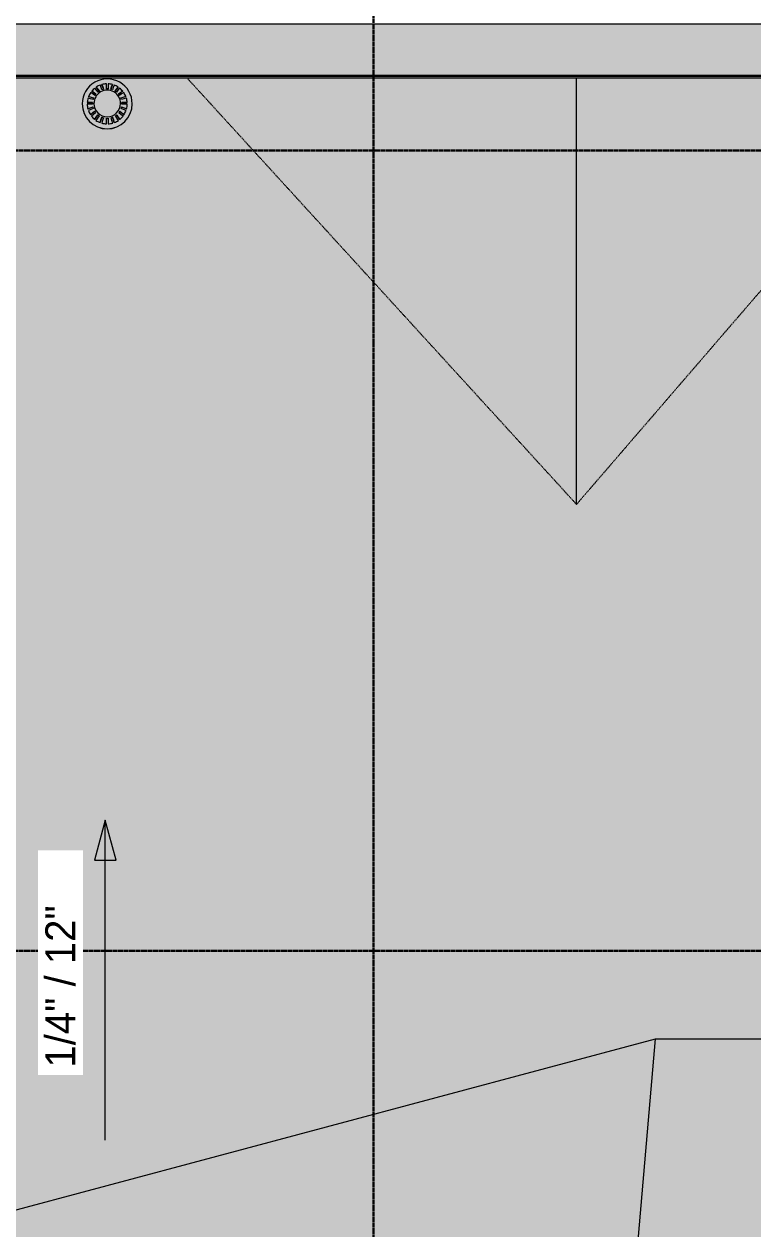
# Model space of a CAD drawing. Header units: inches. Extents: x -4226 to -935, y 9756 to 12395.
# Drawn here: x -3586.2 to -3367.5, y 11763.7 to 12125.2 of the extents above; entities that cross this region are included whole.
import ezdxf

# ---------------------------------------------------------------- set-up
doc = ezdxf.new("R2010")
doc.units = ezdxf.units.IN
doc.header["$MEASUREMENT"] = 0
doc.linetypes.add('Dash 1_16_', pattern=[0.125, 0.0625, -0.0625])
doc.linetypes.add('Grid Line 1_2_', pattern=[0.875, 0.5, -0.125, 0.125, -0.125])
for name, color, linetype, lineweight in [('0-1', 7, 'Continuous', 5), ('A-ANNO-NOTE', 131, 'Continuous', 9), ('A-ROOF', 132, 'Continuous', 13), ('A-ROOF-1', 8, 'Continuous', 5), ('A-ROOF-2', 132, 'Continuous', 5), ('A-ROOF-3', 7, 'Dash 1_16_', 9), ('A-WALL-4', 113, 'Continuous', 9), ('G-ANNO-DIMS', 111, 'Continuous', 9), ('M-EQPM', 50, 'Continuous', 9), ('S-GRID-1', 1, 'Grid Line 1_2_', 30)]:
    doc.layers.add(name, color=color, linetype=linetype, lineweight=lineweight)
doc.styles.add('Century Gothic_1', font='ufonts.com_century-gothic.ttf', dxfattribs={"height": 9})

# ---------------------------------------------------------------- blocks, each defined once
blk = doc.blocks.new('CTR - 1st Phase - Structure_rvt-1-FLOOR PLAN - ROOF')
at = {"layer": 'S-GRID-1'}
for p, q in [((-3481.32, 9772.61), (-3481.32, 12247.5)), ((-1830.2, 12087.19), (-4076.95, 12087.19)), ((-1830.2, 11847.19), (-4076.95, 11847.19))]:
    blk.add_line(p, q, dxfattribs=at)
blk = doc.blocks.new('Basic Wall _ EXT - FIBER CEMENT - SMALL - ___-2145929-FLOOR PLAN - ROOF')
at = {"layer": 'A-WALL-4'}
for points in [[(-2949.15, 12109.71), (-2076.8, 12109.72), (-2061.36, 12125.15), (-3867.29, 12125.15), (-3851.79, 12109.71), (-2957.53, 12109.71)], [(-2077.3, 12109.49), (-2076.99, 12109.52), (-2076.86, 12109.71), (-3851.85, 12109.71), (-3851.59, 12109.49), (-2077.53, 12109.49)], [(-2946.65, 12108.98), (-2077.49, 12109.02), (-2077.06, 12109.45), (-3851.59, 12109.45), (-3851.11, 12108.98), (-2947.99, 12108.98)]]:
    blk.add_hatch(color=256, dxfattribs=at).paths.add_polyline_path(points, flags=0)
for p, q in [((-2061.36, 12125.15), (-3867.29, 12125.15)), ((-2076.8, 12109.71), (-3851.85, 12109.71)), ((-3851.63, 12109.49), (-2077.02, 12109.49)), ((-2077.53, 12108.98), (-3851.11, 12108.98))]:
    blk.add_line(p, q, dxfattribs=at)
blk = doc.blocks.new('22142613 - Roof Drains - Type A - 15_ Strainer - 8_ Drain-V31-FLOOR PLAN - ROOF')
at = {"layer": 'M-EQPM'}
h = blk.add_hatch(color=256, dxfattribs=at)
h.paths.add_polyline_path([(-2637.23, 12093.78), (-2635.42, 12093.78), (-2633.66, 12094.22), (-2632.06, 12095.06), (-2630.66, 12096.32), (-2629.68, 12097.74), (-2629.04, 12099.43), (-2628.82, 12101.23), (-2629.04, 12103.02), (-2629.68, 12104.71), (-2630.74, 12106.22), (-2632.06, 12107.4), (-2633.66, 12108.24), (-2635.42, 12108.67), (-2637.23, 12108.67), (-2639.12, 12108.17), (-2640.58, 12107.4), (-2641.94, 12106.2), (-2642.96, 12104.71), (-2643.61, 12103.02), (-2643.82, 12101.23), (-2643.61, 12099.43), (-2642.96, 12097.74), (-2641.94, 12096.26), (-2640.58, 12095.06), (-2638.98, 12094.22)], flags=0)
h.paths.add_polyline_path([(-2636.07, 12095.23), (-2636.08, 12096.89), (-2636.57, 12096.89), (-2636.57, 12095.23), (-2637.28, 12095.31), (-2637.97, 12095.46), (-2637.48, 12097.04), (-2637.94, 12097.17), (-2638.45, 12095.62), (-2639.24, 12095.99), (-2639.7, 12096.27), (-2638.77, 12097.63), (-2639.15, 12097.87), (-2640.1, 12096.57), (-2640.8, 12097.25), (-2641.08, 12097.57), (-2639.81, 12098.58), (-2640.09, 12098.91), (-2641.37, 12097.98), (-2641.79, 12098.76), (-2641.98, 12099.24), (-2640.49, 12099.81), (-2640.63, 12100.2), (-2642.13, 12099.71), (-2642.27, 12100.39), (-2642.32, 12101.09), (-2640.75, 12101.17), (-2640.75, 12101.59), (-2642.31, 12101.63), (-2642.15, 12102.63), (-2642.07, 12102.94), (-2640.58, 12102.54), (-2640.44, 12102.94), (-2641.91, 12103.41), (-2641.53, 12104.2), (-2641.27, 12104.62), (-2640, 12103.78), (-2639.74, 12104.13), (-2640.97, 12105.02), (-2640.33, 12105.68), (-2640, 12105.97), (-2639.05, 12104.8), (-2638.73, 12105.07), (-2639.59, 12106.26), (-2639, 12106.59), (-2638.38, 12106.86), (-2637.9, 12105.45), (-2637.45, 12105.6), (-2637.91, 12107.01), (-2637.05, 12107.17), (-2636.57, 12107.19), (-2636.55, 12105.73), (-2636.07, 12105.74), (-2636.07, 12107.22), (-2635.18, 12107.12), (-2634.74, 12107.01), (-2635.2, 12105.59), (-2634.74, 12105.48), (-2634.27, 12106.86), (-2633.52, 12106.52), (-2633.06, 12106.26), (-2633.91, 12105.02), (-2633.56, 12104.8), (-2632.65, 12105.97), (-2631.89, 12105.26), (-2631.68, 12105.02), (-2632.91, 12104.13), (-2632.65, 12103.78), (-2631.38, 12104.62), (-2630.96, 12103.91), (-2630.74, 12103.41), (-2632.21, 12102.94), (-2632.03, 12102.55), (-2630.57, 12102.94), (-2630.42, 12102.27), (-2630.33, 12101.59), (-2631.91, 12101.59), (-2631.9, 12101.17), (-2630.33, 12101.04), (-2630.38, 12100.39), (-2630.52, 12099.71), (-2632.04, 12100.21), (-2632.16, 12099.81), (-2630.66, 12099.24), (-2630.99, 12098.49), (-2631.28, 12097.98), (-2632.59, 12098.94), (-2632.84, 12098.58), (-2631.57, 12097.57), (-2632.2, 12096.88), (-2632.55, 12096.57), (-2633.54, 12097.87), (-2633.87, 12097.63), (-2632.95, 12096.27), (-2633.56, 12095.9), (-2634.2, 12095.62), (-2634.71, 12097.19), (-2635.16, 12097.04), (-2634.68, 12095.46), (-2635.6, 12095.28)], flags=0)
for points in [[(-2631.9, 12101.31), (-2631.9, 12101.67), (-2630.33, 12101.59), (-2630.5, 12102.63), (-2630.57, 12102.94), (-2632.08, 12102.55), (-2632.24, 12103.01), (-2630.74, 12103.41), (-2631.12, 12104.2), (-2631.38, 12104.62), (-2632.65, 12103.78), (-2632.95, 12104.18), (-2631.68, 12105.02), (-2632.31, 12105.68), (-2632.65, 12105.97), (-2633.6, 12104.8), (-2633.98, 12105.07), (-2633.06, 12106.26), (-2633.64, 12106.59), (-2634.27, 12106.86), (-2634.75, 12105.45), (-2635.23, 12105.6), (-2634.74, 12107.01), (-2635.62, 12107.19), (-2636.07, 12107.19), (-2636.07, 12105.73), (-2636.57, 12105.73), (-2636.57, 12107.22), (-2637.25, 12107.15), (-2637.91, 12107.01), (-2637.44, 12105.59), (-2637.91, 12105.48), (-2638.39, 12106.86), (-2639.13, 12106.52), (-2639.59, 12106.26), (-2638.69, 12105.05), (-2639.09, 12104.8), (-2640, 12105.97), (-2640.51, 12105.52), (-2640.97, 12105.02), (-2639.72, 12104.15), (-2640, 12103.78), (-2641.27, 12104.62), (-2641.69, 12103.91), (-2641.91, 12103.41), (-2640.42, 12102.98), (-2640.58, 12102.54), (-2642.07, 12102.94), (-2642.23, 12102.27), (-2642.31, 12101.59), (-2640.74, 12101.63), (-2640.73, 12101.31), (-2640.32, 12101.34), (-2640.03, 12102.8), (-2639.36, 12103.93), (-2638.32, 12104.8), (-2637.02, 12105.27), (-2635.6, 12105.26), (-2634.23, 12104.72), (-2633.25, 12103.88), (-2632.55, 12102.63), (-2632.32, 12101.34), (-2631.9, 12101.31)], [(-2636.12, 12097.4), (-2635.6, 12097.41), (-2634.32, 12097.87), (-2633.26, 12098.76), (-2632.55, 12100.07), (-2632.32, 12101.34), (-2632.62, 12102.8), (-2633.31, 12103.95), (-2634.32, 12104.8), (-2635.63, 12105.27), (-2637.05, 12105.26), (-2638.32, 12104.8), (-2639.39, 12103.91), (-2640.1, 12102.63), (-2640.3, 12101.23), (-2640.02, 12099.87), (-2639.39, 12098.76), (-2638.32, 12097.87), (-2637.02, 12097.4), (-2636.23, 12097.4)], [(-2637.44, 12105.59), (-2637.42, 12105.6), (-2637.45, 12105.6)], [(-2636.07, 12095.23), (-2635.37, 12095.31), (-2634.68, 12095.46), (-2635.16, 12097.04), (-2634.69, 12097.2), (-2634.2, 12095.62), (-2633.41, 12095.99), (-2632.95, 12096.27), (-2633.87, 12097.63), (-2633.47, 12097.93), (-2632.55, 12096.57), (-2631.85, 12097.25), (-2631.57, 12097.57), (-2632.84, 12098.58), (-2632.55, 12098.99), (-2631.28, 12097.98), (-2630.93, 12098.59), (-2630.66, 12099.24), (-2632.16, 12099.82), (-2632.02, 12100.29), (-2630.52, 12099.71), (-2630.38, 12100.41), (-2630.33, 12101.09), (-2631.9, 12101.17), (-2631.91, 12101.31), (-2632.32, 12101.34), (-2632.56, 12099.97), (-2633.26, 12098.76), (-2634.32, 12097.87), (-2635.63, 12097.4), (-2637.05, 12097.41), (-2638.32, 12097.87), (-2639.4, 12098.78), (-2640.1, 12100.07), (-2640.32, 12101.34), (-2640.75, 12101.31), (-2640.75, 12101.17), (-2642.32, 12101.09), (-2642.27, 12100.39), (-2642.13, 12099.71), (-2640.62, 12100.26), (-2640.49, 12099.81), (-2641.98, 12099.24), (-2641.65, 12098.49), (-2641.37, 12097.98), (-2640.07, 12098.96), (-2639.81, 12098.58), (-2641.08, 12097.57), (-2640.44, 12096.88), (-2640.08, 12096.59), (-2639.15, 12097.91), (-2638.77, 12097.63), (-2639.7, 12096.27), (-2639.02, 12095.87), (-2638.45, 12095.62), (-2637.93, 12097.19), (-2637.48, 12097.04), (-2637.97, 12095.46), (-2637.05, 12095.28), (-2636.57, 12095.23), (-2636.57, 12096.89), (-2636.07, 12096.88), (-2636.07, 12095.31)], [(-2635.5, 12093.76), (-2635.34, 12093.78), (-2633.59, 12094.23), (-2632.02, 12095.07), (-2630.67, 12096.29), (-2629.67, 12097.77), (-2629.68, 12097.74), (-2630.74, 12096.23), (-2632.1, 12095.04), (-2633.75, 12094.2), (-2635.42, 12093.78), (-2637.23, 12093.78), (-2639.12, 12094.29), (-2640.58, 12095.06), (-2641.94, 12096.26), (-2642.96, 12097.74), (-2642.95, 12097.7), (-2641.94, 12096.23), (-2640.53, 12095.01), (-2638.91, 12094.18), (-2637.14, 12093.76)]]:
    blk.add_hatch(color=256, dxfattribs=at).paths.add_polyline_path(points, flags=0)
h = blk.add_hatch(color=256, dxfattribs=at)
h.paths.add_polyline_path([(-2641.37, 12097.98), (-2640.08, 12098.97), (-2640.1, 12098.99), (-2641.08, 12098.21)], flags=0)
h.paths.add_polyline_path([(-2632.91, 12104.13), (-2632.31, 12104.6), (-2632.93, 12104.15)], flags=0)
h = blk.add_hatch(color=256, dxfattribs=at)
h.paths.add_polyline_path([(-2631.28, 12097.98), (-2632.58, 12098.96), (-2632.56, 12098.92), (-2631.57, 12098.19)], flags=0)
h.paths.add_polyline_path([(-2639.74, 12104.13), (-2639.69, 12104.18), (-2640.55, 12104.71), (-2639.79, 12104.16)], flags=0)
h = blk.add_hatch(color=256, dxfattribs=at)
h.paths.add_polyline_path([(-2640.1, 12096.57), (-2639.16, 12097.91), (-2639.17, 12097.93), (-2640.08, 12096.59)], flags=0)
h.paths.add_polyline_path([(-2633.94, 12105.04), (-2633.82, 12105.27), (-2633.96, 12105.05)], flags=0)
h = blk.add_hatch(color=256, dxfattribs=at)
h.paths.add_polyline_path([(-2632.55, 12096.57), (-2633.5, 12097.91), (-2633.5, 12097.87), (-2632.95, 12097.12)], flags=0)
h.paths.add_polyline_path([(-2638.71, 12105.04), (-2638.66, 12105.07), (-2638.83, 12105.21), (-2638.73, 12105.07)], flags=0)
h = blk.add_hatch(color=256, dxfattribs=at)
h.paths.add_polyline_path([(-2642.31, 12101.59), (-2640.74, 12101.63), (-2640.75, 12101.67), (-2642.23, 12101.59)], flags=0)
h.paths.add_polyline_path([(-2630.42, 12101.59), (-2631.12, 12101.63), (-2631.91, 12101.63), (-2631.9, 12101.59), (-2630.74, 12101.59)], flags=0)
h = blk.add_hatch(color=256, dxfattribs=at)
h.paths.add_polyline_path([(-2642.13, 12099.71), (-2640.62, 12100.24), (-2640.63, 12100.29), (-2641.51, 12099.95)], flags=0)
h.paths.add_polyline_path([(-2632.21, 12102.94), (-2631.49, 12103.21), (-2632.23, 12102.98), (-2632.22, 12102.97)], flags=0)
h = blk.add_hatch(color=256, dxfattribs=at)
h.paths.add_polyline_path([(-2630.52, 12099.71), (-2632.03, 12100.26), (-2632.02, 12100.2), (-2630.74, 12099.78)], flags=0)
h.paths.add_polyline_path([(-2640.44, 12102.94), (-2640.41, 12103.01), (-2641.91, 12103.41), (-2640.5, 12102.96)], flags=0)
for p, q in [((-2639.74, 12104.13), (-2640.97, 12105.02)), ((-2638.71, 12105.04), (-2639.59, 12106.26)), ((-2637.44, 12105.59), (-2637.91, 12107.01)), ((-2634.74, 12107.01), (-2635.2, 12105.59)), ((-2633.06, 12106.26), (-2633.94, 12105.04)), ((-2631.68, 12105.02), (-2632.91, 12104.13)), ((-2643.82, 12101.23), (-2643.82, 12101.21)), ((-2640.74, 12101.59), (-2642.31, 12101.59)), ((-2640.44, 12102.94), (-2641.91, 12103.41)), ((-2640.32, 12101.21), (-2640.32, 12100.99)), ((-2632.32, 12100.99), (-2632.32, 12101.21)), ((-2630.74, 12103.41), (-2632.21, 12102.94)), ((-2630.33, 12101.59), (-2631.91, 12101.59)), ((-2628.82, 12101.21), (-2628.82, 12101.23)), ((-2640.61, 12100.21), (-2642.13, 12099.71)), ((-2640.05, 12098.94), (-2641.37, 12097.98)), ((-2639.13, 12097.9), (-2640.1, 12096.57)), ((-2637.93, 12097.19), (-2638.45, 12095.62)), ((-2634.2, 12095.62), (-2634.71, 12097.19)), ((-2632.55, 12096.57), (-2633.51, 12097.9)), ((-2631.28, 12097.98), (-2632.59, 12098.94)), ((-2630.52, 12099.71), (-2632.04, 12100.21))]:
    blk.add_line(p, q, dxfattribs=at)
at = {"layer": 'M-EQPM', "flags": 128}
for points in [[(-2640, 12103.78), (-2640.63, 12104.2), (-2641.27, 12104.62)], [(-2640.97, 12105.02), (-2640.33, 12104.6), (-2639.69, 12104.18)], [(-2639.07, 12104.78), (-2639.54, 12105.37), (-2640, 12105.97)], [(-2639.59, 12106.26), (-2639.13, 12105.66), (-2638.66, 12105.07)], [(-2637.9, 12105.45), (-2638.14, 12106.16), (-2638.38, 12106.86)], [(-2637.91, 12107.01), (-2637.66, 12106.31), (-2637.42, 12105.6)], [(-2636.57, 12105.73), (-2636.57, 12106.48), (-2636.57, 12107.22)], [(-2636.07, 12107.22), (-2636.07, 12106.48), (-2636.07, 12105.73)], [(-2635.23, 12105.6), (-2634.99, 12106.31), (-2634.74, 12107.01)], [(-2634.27, 12106.86), (-2634.51, 12106.16), (-2634.75, 12105.45)], [(-2633.98, 12105.07), (-2633.52, 12105.66), (-2633.06, 12106.26)], [(-2632.65, 12105.97), (-2633.11, 12105.37), (-2633.57, 12104.78)], [(-2632.95, 12104.18), (-2632.31, 12104.6), (-2631.68, 12105.02)], [(-2631.38, 12104.62), (-2632.01, 12104.2), (-2632.65, 12103.78)], [(-2640.75, 12101.17), (-2641.53, 12101.13), (-2642.32, 12101.09)], [(-2642.31, 12101.59), (-2641.52, 12101.63), (-2640.73, 12101.67)], [(-2640.58, 12102.54), (-2641.32, 12102.74), (-2642.07, 12102.94)], [(-2641.91, 12103.41), (-2641.16, 12103.21), (-2640.41, 12103.01)], [(-2632.24, 12103.01), (-2631.49, 12103.21), (-2630.74, 12103.41)], [(-2630.57, 12102.94), (-2631.32, 12102.74), (-2632.07, 12102.54)], [(-2631.91, 12101.67), (-2631.12, 12101.63), (-2630.33, 12101.59)], [(-2630.33, 12101.09), (-2631.11, 12101.13), (-2631.9, 12101.17)], [(-2642.13, 12099.71), (-2641.38, 12100), (-2640.63, 12100.29)], [(-2640.49, 12099.81), (-2641.23, 12099.52), (-2641.98, 12099.24)], [(-2641.37, 12097.98), (-2640.73, 12098.49), (-2640.09, 12098.99)], [(-2639.81, 12098.58), (-2640.44, 12098.08), (-2641.08, 12097.57)], [(-2640.1, 12096.57), (-2639.64, 12097.25), (-2639.17, 12097.93)], [(-2638.77, 12097.63), (-2639.24, 12096.95), (-2639.7, 12096.27)], [(-2638.45, 12095.62), (-2638.2, 12096.41), (-2637.96, 12097.2)], [(-2634.69, 12097.2), (-2634.45, 12096.41), (-2634.2, 12095.62)], [(-2632.95, 12096.27), (-2633.41, 12096.95), (-2633.87, 12097.63)], [(-2633.47, 12097.93), (-2633.01, 12097.25), (-2632.55, 12096.57)], [(-2631.57, 12097.57), (-2632.2, 12098.08), (-2632.84, 12098.58)], [(-2632.55, 12098.99), (-2631.92, 12098.49), (-2631.28, 12097.98)], [(-2630.66, 12099.24), (-2631.41, 12099.52), (-2632.16, 12099.81)], [(-2632.02, 12100.29), (-2631.27, 12100), (-2630.52, 12099.71)], [(-2637.48, 12097.04), (-2637.73, 12096.25), (-2637.97, 12095.46)], [(-2636.57, 12095.23), (-2636.57, 12096.06), (-2636.57, 12096.89)], [(-2636.07, 12096.89), (-2636.07, 12096.06), (-2636.07, 12095.23)], [(-2634.68, 12095.46), (-2634.92, 12096.25), (-2635.16, 12097.04)]]:
    blk.add_lwpolyline(points, dxfattribs=at)
at = {"layer": 'M-EQPM'}
for centre, major_axis, start_param, end_param in [((-2636.32, 12101.23), (7.5, 0), 0, 3.141593), ((-2636.32, 12101.23), (6, 0), 2.540227, 2.768432), ((-2636.32, 12101.23), (6, 0), 2.230094, 2.456861), ((-2636.32, 12101.34), (4, 0), 0, 3.141593), ((-2636.32, 12101.23), (6, 0), 1.921009, 2.146732), ((-2636.32, 12101.31), (4.43, 0), 2.128072, 2.241119), ((-2636.32, 12101.23), (6, 0), 1.612475, 1.83765), ((-2636.32, 12101.31), (4.43, 0), 1.820803, 1.933842), ((-2636.32, 12101.31), (4.43, 0), 1.514279, 1.627314), ((-2636.32, 12101.23), (6, 0), 1.303943, 1.529118), ((-2636.32, 12101.31), (4.43, 0), 1.207751, 1.32079), ((-2636.32, 12101.23), (6, 0), 0.994861, 1.220584), ((-2636.32, 12101.31), (4.43, 0), 0.900473, 1.013521), ((-2636.32, 12101.23), (6, 0), 0.684732, 0.911499), ((-2636.32, 12101.23), (6, 0), 0.373161, 0.601365), ((-2636.32, 12101.23), (7.5, 0), 3.141593, 6.283185), ((-2636.32, 12101.21), (7.5, 0), 3.141593, 6.283185), ((-2636.32, 12101.23), (6, 0), 3.16507, 3.39675), ((-2636.32, 12101.23), (6, 0), 2.851802, 3.081699), ((-2636.32, 12101.31), (4.43, 0), 3.060354, 3.141593), ((-2636.32, 12101.31), (4.43, 0), 3.141593, 3.173424), ((-2636.32, 12101.31), (4.43, 0), 2.747406, 2.860472), ((-2636.32, 12101.34), (4, 0), 3.141593, 6.283185), ((-2636.32, 12101.31), (4.43, 0), 2.43676, 2.549818), ((-2636.32, 12101.31), (4.43, 0), 0.591774, 0.704832), ((-2636.32, 12101.31), (4.43, 0), 0.28112, 0.394187), ((-2636.32, 12101.31), (4.43, 0), 0, 0.081239), ((-2636.32, 12101.31), (4.43, 0), 6.251354, 6.283185), ((-2636.32, 12101.23), (6, 0), 0.059893, 0.289791), ((-2636.32, 12101.23), (6, 0), 6.028028, 6.259707), ((-2636.32, 12101.23), (6, 0), 3.48012, 3.713498), ((-2636.32, 12101.23), (6, 0), 3.796864, 4.031687), ((-2636.32, 12101.31), (4.43, 0), 3.375724, 3.488791), ((-2636.32, 12101.31), (4.43, 0), 3.693397, 3.806455), ((-2636.32, 12101.31), (4.43, 0), 4.013027, 4.126075), ((-2636.32, 12101.31), (4.43, 0), 4.334077, 4.447116), ((-2636.32, 12101.31), (4.43, 0), 4.977662, 5.090701), ((-2636.32, 12101.31), (4.43, 0), 5.298703, 5.411751), ((-2636.32, 12101.31), (4.43, 0), 5.618323, 5.731381), ((-2636.32, 12101.23), (6, 0), 5.393091, 5.627914), ((-2636.32, 12101.31), (4.43, 0), 5.935987, 6.049054), ((-2636.32, 12101.23), (6, 0), 5.71128, 5.944658), ((-2636.32, 12101.23), (6, 0), 4.11505, 4.350924), ((-2636.32, 12101.23), (6, 0), 4.434283, 4.67071), ((-2636.32, 12101.31), (4.43, 0), 4.655871, 4.768907), ((-2636.32, 12101.23), (6, 0), 4.754068, 4.990495), ((-2636.32, 12101.23), (6, 0), 5.073854, 5.309728)]:
    blk.add_ellipse(centre, major_axis=major_axis, ratio=0.999788, start_param=start_param, end_param=end_param, dxfattribs=at)

msp = doc.modelspace()

# ---------------------------------------------------------------- hatches: boundary and pattern name
at = {"layer": 'A-ROOF-1'}
h = msp.add_hatch(color=256, dxfattribs=at)
h.paths.add_polyline_path([(-3407.67, 11257), (-2077.53, 11257), (-2077.53, 11981.74), (-2337.64, 12108.98), (-2391.19, 12108.98), (-2512.41, 11981.08), (-2520.62, 11990.86), (-2520.62, 11719.24), (-2506.29, 11719.24), (-2492.69, 11732.84), (-2442.84, 11682.99), (-2490.18, 11635.65), (-2501.3, 11646.74), (-2652.62, 11646.74), (-2652.62, 11628.74), (-2776.82, 11628.74), (-2776.82, 11646.74), (-3043.57, 11646.74), (-3043.57, 11628.74), (-3102.36, 11628.74), (-3102.36, 11646.74), (-3207.64, 11646.74), (-3207.64, 11628.74), (-3266.42, 11628.74), (-3266.42, 11646.74), (-3407.67, 11646.74), (-3407.67, 11264.72)], flags=0)
h.paths.add_polyline_path([(-2983.71, 11719.24), (-2806.52, 11719.24), (-2806.52, 11737.24), (-2737.24, 11737.24), (-2737.24, 11719.24), (-2640, 11719.24), (-2640, 12094.73), (-2640.62, 12095.07), (-2641.97, 12096.29), (-2642.97, 12097.74), (-2643.61, 12099.43), (-2643.82, 12101.23), (-2643.61, 12103.02), (-2642.96, 12104.71), (-2641.94, 12106.2), (-2640.58, 12107.4), (-2640, 12107.71), (-2640, 12108.98), (-2651.58, 12108.98), (-2771.02, 11981.08), (-2926.26, 12108.98), (-2968.4, 12108.98), (-3114.24, 11981.08), (-3272.56, 12108.98), (-3310.15, 12108.98), (-3420.44, 11981.08), (-3537.29, 12108.98), (-3590.33, 12108.98), (-3851.11, 11981.74), (-3851.11, 11747.44), (-3499.17, 11747.44), (-3490.39, 11748.21), (-3490.62, 11748.44), (-3487.74, 11748.44), (-3400.42, 11756.08), (-3402.87, 11719.24), (-3199.22, 11719.24), (-3199.22, 11737.24), (-3075.02, 11737.24), (-3075.02, 11719.24), (-2999.42, 11719.24)], flags=0)
h.paths.add_polyline_path([(-2367.24, 12093.76), (-2369.14, 12093.78), (-2370.85, 12094.22), (-2372.45, 12095.07), (-2373.8, 12096.29), (-2374.8, 12097.74), (-2375.43, 12099.43), (-2375.65, 12101.23), (-2375.43, 12103.02), (-2374.79, 12104.71), (-2373.76, 12106.2), (-2372.41, 12107.4), (-2370.77, 12108.25), (-2369.05, 12108.67), (-2367.24, 12108.67), (-2365.49, 12108.24), (-2363.89, 12107.4), (-2362.53, 12106.2), (-2361.51, 12104.71), (-2360.87, 12103.02), (-2360.65, 12101.23), (-2360.87, 12099.4), (-2361.53, 12097.7), (-2362.6, 12096.18), (-2363.89, 12095.04), (-2365.49, 12094.2), (-2367.16, 12093.78)], flags=0)
h.paths.add_polyline_path([(-2942.42, 12093.76), (-2944.31, 12093.78), (-2946.02, 12094.22), (-2947.62, 12095.07), (-2948.97, 12096.29), (-2949.97, 12097.74), (-2950.61, 12099.43), (-2950.82, 12101.23), (-2950.61, 12103.02), (-2949.96, 12104.71), (-2948.94, 12106.2), (-2947.58, 12107.4), (-2945.94, 12108.25), (-2944.23, 12108.67), (-2942.42, 12108.67), (-2940.66, 12108.24), (-2939.06, 12107.4), (-2937.71, 12106.2), (-2936.68, 12104.71), (-2936.04, 12103.02), (-2935.82, 12101.23), (-2936.05, 12099.4), (-2936.7, 12097.7), (-2937.73, 12096.22), (-2939.06, 12095.04), (-2940.77, 12094.17), (-2942.34, 12093.78)], flags=0)
h.paths.add_polyline_path([(-3289.35, 12093.76), (-3291.24, 12093.78), (-3292.95, 12094.22), (-3294.55, 12095.07), (-3295.9, 12096.29), (-3296.9, 12097.74), (-3297.53, 12099.43), (-3297.75, 12101.23), (-3297.53, 12103.02), (-3296.89, 12104.71), (-3295.87, 12106.2), (-3294.51, 12107.4), (-3292.91, 12108.24), (-3291.16, 12108.67), (-3289.35, 12108.67), (-3287.59, 12108.24), (-3285.99, 12107.4), (-3284.64, 12106.2), (-3283.61, 12104.71), (-3282.97, 12103.02), (-3282.75, 12101.23), (-3282.97, 12099.4), (-3283.63, 12097.7), (-3284.66, 12096.22), (-3285.99, 12095.04), (-3287.59, 12094.2), (-3289.26, 12093.78)], flags=0)
h.paths.add_polyline_path([(-3562.16, 12093.76), (-3563.95, 12094.22), (-3565.55, 12095.07), (-3566.9, 12096.29), (-3567.9, 12097.74), (-3568.53, 12099.43), (-3568.75, 12101.23), (-3568.53, 12103.02), (-3567.89, 12104.71), (-3566.87, 12106.2), (-3565.51, 12107.4), (-3563.91, 12108.24), (-3562.16, 12108.67), (-3560.35, 12108.67), (-3558.59, 12108.24), (-3556.99, 12107.4), (-3555.64, 12106.2), (-3554.61, 12104.71), (-3553.97, 12103.02), (-3553.75, 12101.23), (-3553.97, 12099.4), (-3554.63, 12097.7), (-3555.66, 12096.22), (-3556.99, 12095.04), (-3558.59, 12094.2), (-3560.35, 12093.76), (-3562.1, 12093.76)], flags=0)
at = {"layer": 'A-ROOF-2'}
for points in [[(-3420.44, 11981.08), (-3420.44, 12108.98), (-3537.29, 12108.98), (-3477.45, 12043.48)], [(-3420.44, 11981.08), (-3310.15, 12108.98), (-3420.44, 12108.98), (-3420.44, 12043.48)]]:
    msp.add_hatch(color=256, dxfattribs=at).paths.add_polyline_path(points, flags=0)
at = {"layer": 'G-ANNO-DIMS'}
msp.add_hatch(color=256, dxfattribs=at).paths.add_polyline_path([(-3561.82, 11886.32), (-3565.03, 11874.32), (-3558.6, 11874.32)], flags=0)

# ---------------------------------------------------------------- linework, layer by layer
at = {"layer": 'A-ANNO-NOTE'}
for p, q in [((-3404.42, 11731.46), (-3396.72, 11820.7)), ((-3396.72, 11820.7), (-3364.19, 11820.7)), ((-3396.72, 11820.7), (-3364.19, 11820.7))]:
    msp.add_line(p, q, dxfattribs=at)
at = {"layer": 'A-ROOF'}
msp.add_line((-3420.44, 11981.08), (-3420.44, 12108.98), dxfattribs=at)
at = {"layer": 'A-ROOF-3'}
for p, q in [((-3420.44, 11981.08), (-3537.29, 12108.98)), ((-3310.15, 12108.98), (-3420.44, 11981.08))]:
    msp.add_line(p, q, dxfattribs=at)
at = {"layer": 'G-ANNO-DIMS'}
for p, q in [((-3561.82, 11886.32), (-3565.03, 11874.32)), ((-3558.6, 11874.32), (-3561.82, 11886.32)), ((-3561.82, 11790.32), (-3561.82, 11886.32)), ((-3565.03, 11874.32), (-3558.6, 11874.32))]:
    msp.add_line(p, q, dxfattribs=at)

# ---------------------------------------------------------------- block references
at = {"layer": '0-1'}
msp.add_blockref('CTR - 1st Phase - Structure_rvt-1-FLOOR PLAN - ROOF', (0, 0), dxfattribs=at)
at = {"layer": 'A-WALL-4'}
msp.add_blockref('Basic Wall _ EXT - FIBER CEMENT - SMALL - ___-2145929-FLOOR PLAN - ROOF', (0, 0), dxfattribs=at)
at = {"layer": 'M-EQPM'}
msp.add_blockref('22142613 - Roof Drains - Type A - 15_ Strainer - 8_ Drain-V31-FLOOR PLAN - ROOF', (-924.93, 0), dxfattribs=at)

# ---------------------------------------------------------------- next in the draw order: texts
at = {"layer": 'G-ANNO-DIMS', "insert": (-3579.8, 11812.1), "char_height": 9, "width": 62.9235, "attachment_point": 1, "rotation": 90, "line_spacing_factor": 0.984502, "style": 'Century Gothic_1', "bg_fill": 3, "box_fill_scale": 1.25, "bg_fill_color": 256, "bg_fill_true_color": 13158600, "bg_fill_transparency": 0}
msp.add_mtext('1/4" / 12"', dxfattribs=at)

# ---------------------------------------------------------------- next in the draw order: linework, layer by layer
at = {"layer": 'A-ANNO-NOTE'}
msp.add_line((-3680.79, 11744.82), (-3396.72, 11820.7), dxfattribs=at)

doc.saveas('drawing.dxf')
